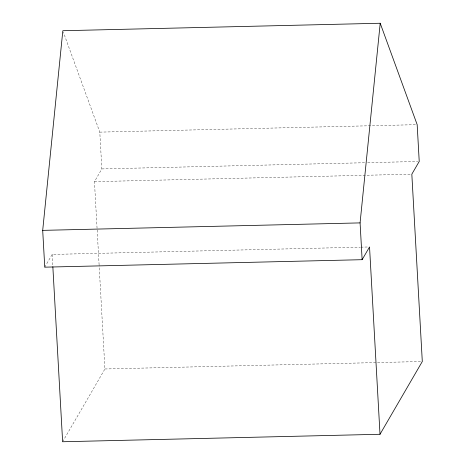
<?xml version="1.0" encoding="UTF-8"?>
<svg xmlns="http://www.w3.org/2000/svg" width="465" height="465" viewBox="0 0 465 465"><rect width="100%" height="100%" fill="white"/><g stroke="black" fill="none" stroke-linecap="round" stroke-linejoin="round"><path stroke-width="0.35" stroke-dasharray="2.33 1.74" d="M44.756 267.166L52.156 254.431L360.096 247.177M99.103 264.829L94.453 181.658L101.852 168.923L99.795 132.13L63.327 32.085M62.63 441.75L104.921 368.978L99.144 265.556M99.795 132.13L416.442 124.672M101.852 168.923L364.758 162.733M367.664 162.663L417.773 161.483M94.453 181.658L411.101 174.201M360.817 247.159L368.809 246.973M104.921 368.978L421.575 361.52M52.156 254.431L52.807 266.003"/><path stroke-width="0.7" d="M380.01 434.275L369.536 246.956L362.136 259.691L44.756 267.166L42.699 230.367L62.833 30.725L380.207 23.25L417.169 124.655L419.227 161.448L411.827 174.183L422.301 361.508L380.01 434.275L62.63 441.75L52.847 266.724M362.136 259.691L360.079 222.898L380.207 23.25M42.699 230.367L360.079 222.898"/></g></svg>
